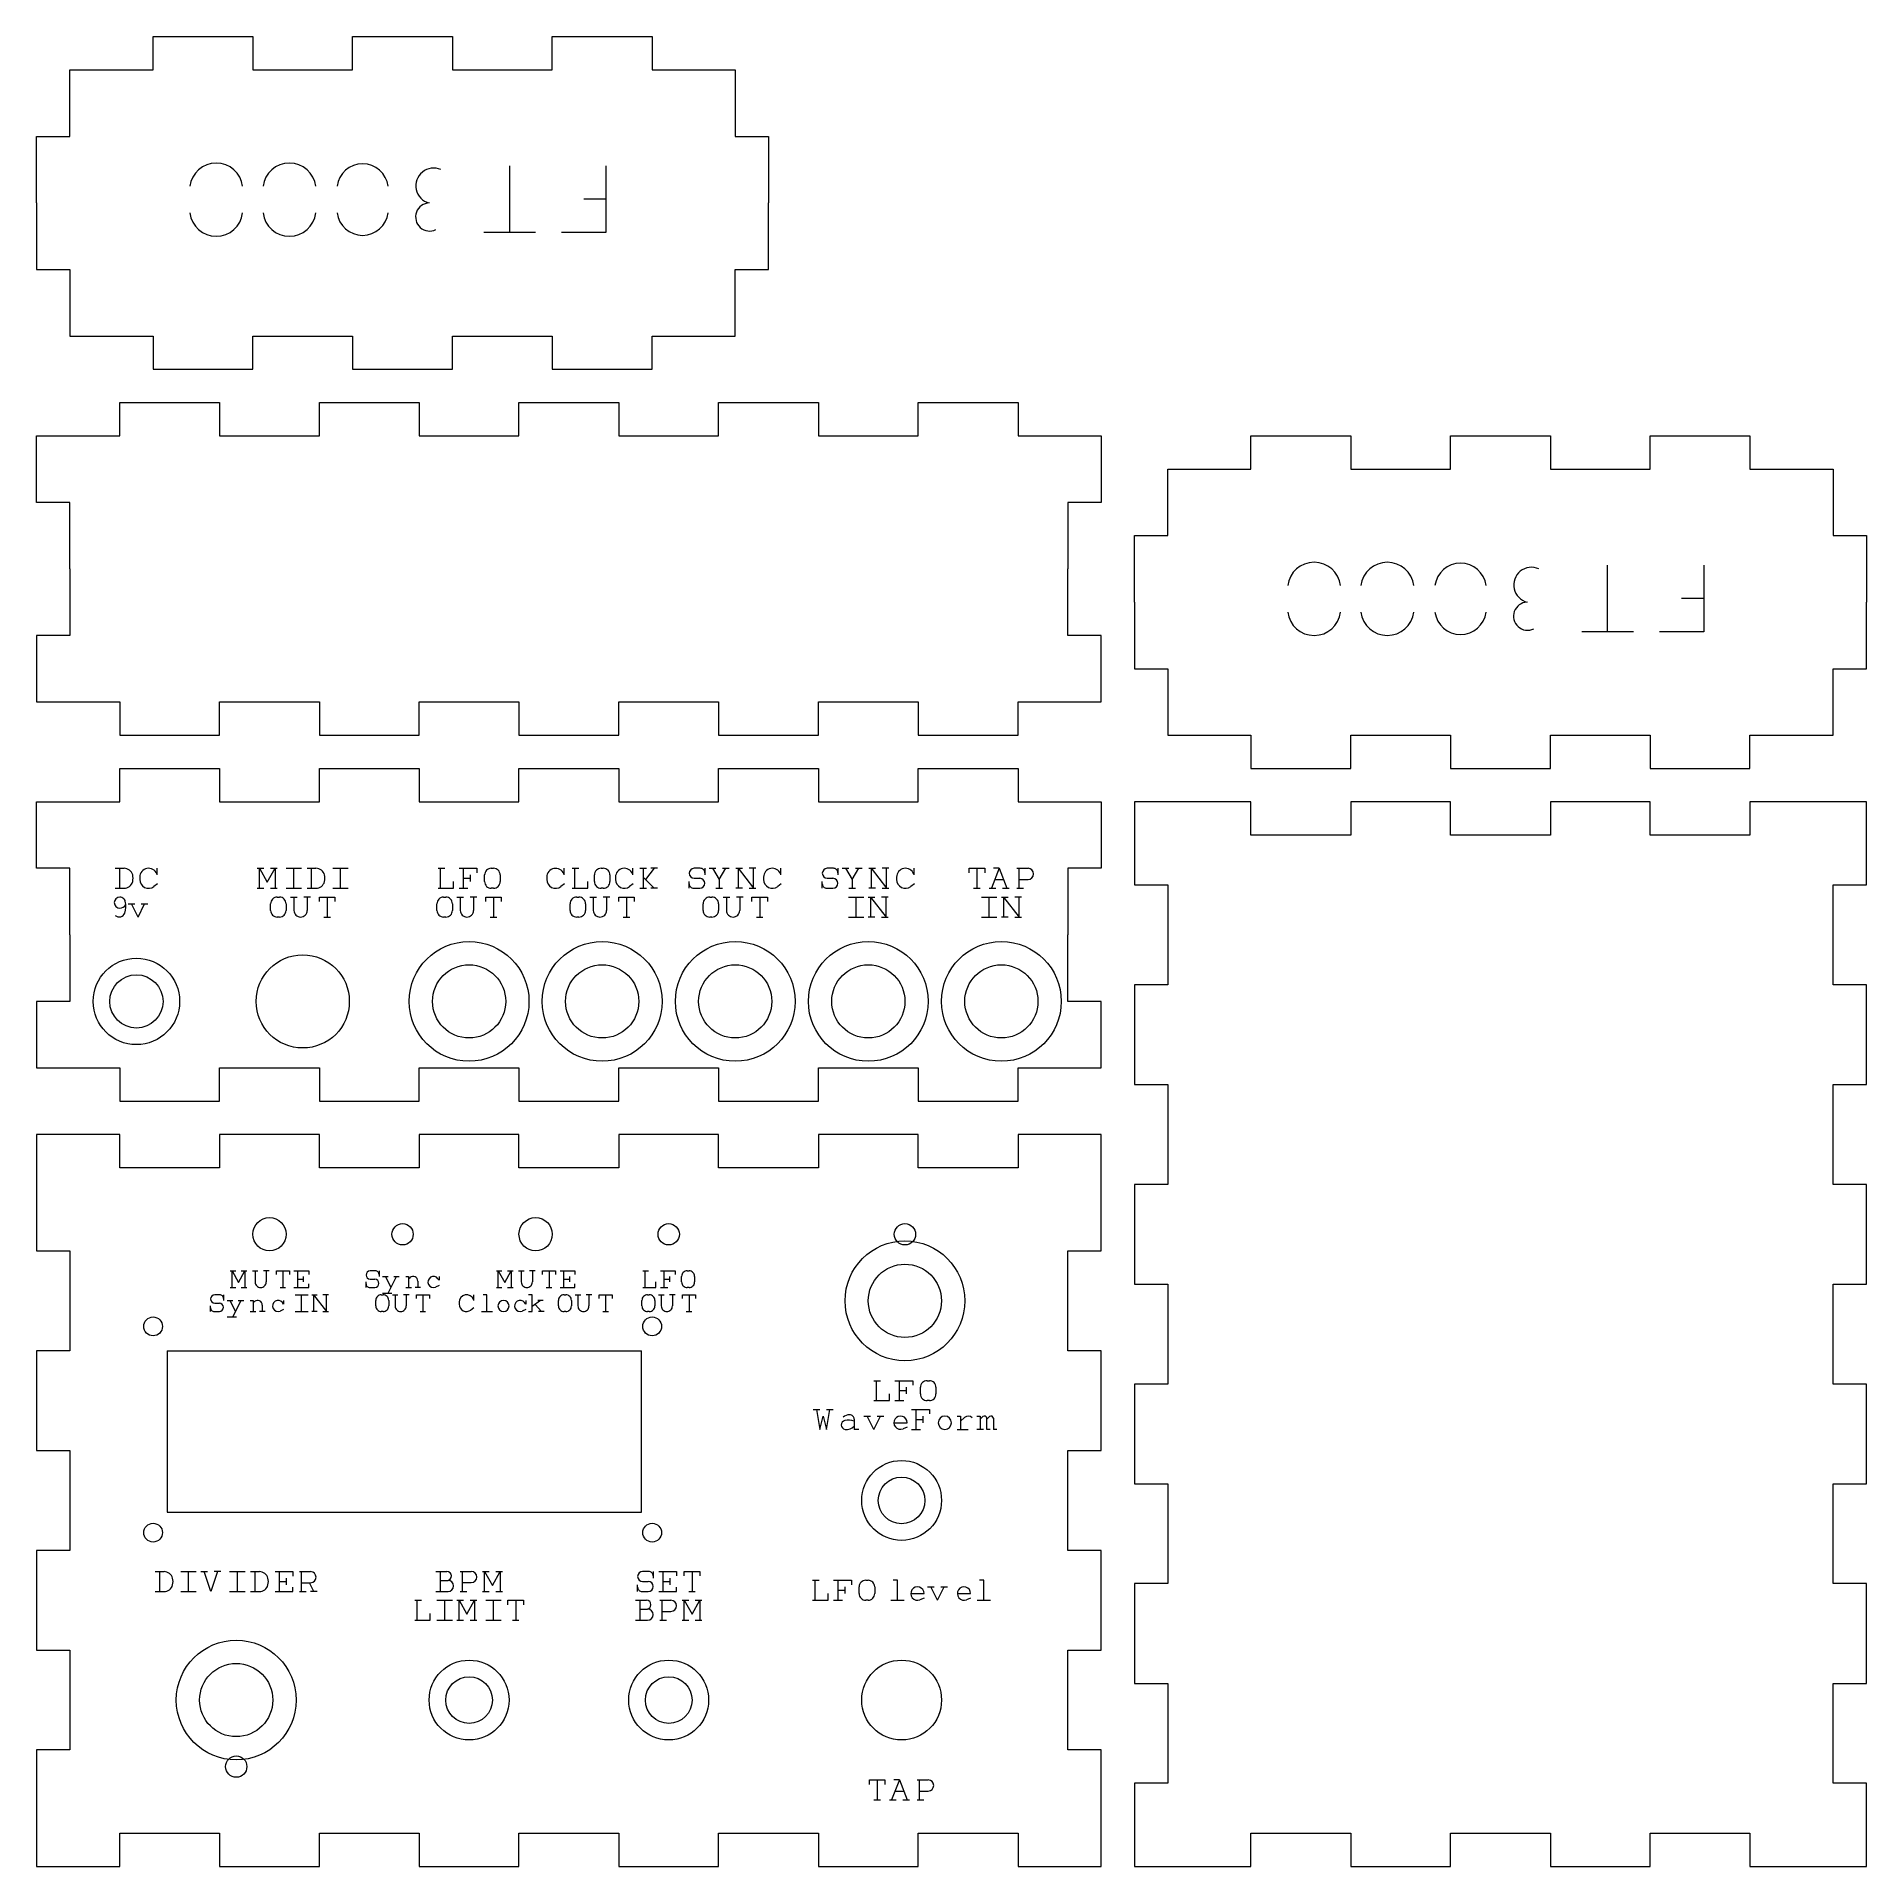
# Model space of a CAD drawing. Extents: x 0 to 275, y 0 to 275.
import ezdxf

# ---------------------------------------------------------------- set-up
doc = ezdxf.new("R2010")
doc.units = 0
for name, color, linetype, lineweight, true_color in [('ext', 1, 'Continuous', 0, 0xff0000), ('hole', 3, 'Continuous', 0, 0x00ff00), ('pocket', 2, 'Continuous', 0, 0xffff00), ('texte', 5, 'Continuous', 0, 0x0000ff)]:
    doc.layers.add(name, color=color, linetype=linetype, lineweight=lineweight, true_color=true_color)

msp = doc.modelspace()

# ---------------------------------------------------------------- linework, layer by layer
at = {"layer": 'ext'}
for p, q in [((17.5, 270), (17.5, 275)), ((17.5, 275), (32.5, 275)), ((32.5, 275), (32.5, 270)), ((47.5, 270), (47.5, 275)), ((47.5, 275), (62.5, 275)), ((62.5, 275), (62.5, 270)), ((77.5, 270), (77.5, 275)), ((77.5, 275), (92.5, 275)), ((92.5, 275), (92.5, 270)), ((5, 260), (5, 270)), ((5, 270), (17.5, 270)), ((32.5, 270), (47.5, 270)), ((62.5, 270), (77.5, 270)), ((92.5, 270), (105, 270)), ((105, 270), (105, 260)), ((0, 250), (0, 260)), ((0, 260), (5, 260)), ((105, 260), (110, 260)), ((110, 260), (110, 250)), ((0, 250), (0, 240)), ((110, 240), (110, 250)), ((0, 240), (5, 240)), ((5, 240), (5, 230)), ((105, 230), (105, 240)), ((105, 240), (110, 240)), ((5, 230), (17.5, 230)), ((17.5, 230), (17.5, 225)), ((32.5, 225), (32.5, 230)), ((32.5, 230), (47.5, 230)), ((47.5, 230), (47.5, 225)), ((62.5, 225), (62.5, 230)), ((62.5, 230), (77.5, 230)), ((77.5, 230), (77.5, 225)), ((92.5, 225), (92.5, 230)), ((92.5, 230), (105, 230)), ((17.5, 225), (32.5, 225)), ((47.5, 225), (62.5, 225)), ((77.5, 225), (92.5, 225)), ((12.5, 215), (12.5, 220)), ((12.5, 220), (27.5, 220)), ((27.5, 220), (27.5, 215)), ((42.5, 215), (42.5, 220)), ((42.5, 220), (57.5, 220)), ((72.5, 215), (72.5, 220)), ((72.5, 220), (87.5, 220)), ((87.5, 220), (87.5, 215)), ((102.5, 215), (102.5, 220)), ((102.5, 220), (117.5, 220)), ((117.5, 220), (117.5, 215)), ((132.5, 215), (132.5, 220)), ((132.5, 220), (147.5, 220)), ((147.5, 220), (147.5, 215)), ((57.5, 220), (57.5, 215)), ((0, 205), (0, 215)), ((0, 215), (12.5, 215)), ((27.5, 215), (42.5, 215)), ((57.5, 215), (72.5, 215)), ((87.5, 215), (102.5, 215)), ((117.5, 215), (132.5, 215)), ((147.5, 215), (160, 215)), ((160, 215), (160, 205)), ((182.5, 210), (182.5, 215)), ((182.5, 215), (197.5, 215)), ((197.5, 215), (197.5, 210)), ((212.5, 210), (212.5, 215)), ((212.5, 215), (227.5, 215)), ((227.5, 215), (227.5, 210)), ((242.5, 210), (242.5, 215)), ((242.5, 215), (257.5, 215)), ((257.5, 215), (257.5, 210)), ((170, 200), (170, 210)), ((170, 210), (182.5, 210)), ((197.5, 210), (212.5, 210)), ((227.5, 210), (242.5, 210)), ((257.5, 210), (270, 210)), ((270, 210), (270, 200)), ((5, 205), (0, 205)), ((5, 195), (5, 205)), ((160, 205), (155, 205)), ((155, 205), (155, 195)), ((165, 190), (165, 200)), ((165, 200), (170, 200)), ((270, 200), (275, 200)), ((275, 200), (275, 190)), ((5, 195), (5, 185)), ((155, 185), (155, 195)), ((165, 190), (165, 180)), ((275, 180), (275, 190)), ((5, 185), (0, 185)), ((0, 185), (0, 175)), ((160, 185), (155, 185)), ((160, 175), (160, 185)), ((165, 180), (170, 180)), ((170, 180), (170, 170)), ((270, 170), (270, 180)), ((270, 180), (275, 180)), ((0, 175), (12.5, 175)), ((12.5, 175), (12.5, 170)), ((27.5, 175), (42.5, 175)), ((27.5, 170), (27.5, 175)), ((42.5, 175), (42.5, 170)), ((57.5, 170), (57.5, 175)), ((57.5, 175), (72.5, 175)), ((72.5, 175), (72.5, 170)), ((87.5, 170), (87.5, 175)), ((87.5, 175), (102.5, 175)), ((102.5, 175), (102.5, 170)), ((117.5, 170), (117.5, 175)), ((117.5, 175), (132.5, 175)), ((132.5, 175), (132.5, 170)), ((147.5, 170), (147.5, 175)), ((147.5, 175), (160, 175)), ((12.5, 170), (27.5, 170)), ((42.5, 170), (57.5, 170)), ((72.5, 170), (87.5, 170)), ((102.5, 170), (117.5, 170)), ((132.5, 170), (147.5, 170)), ((170, 170), (182.5, 170)), ((182.5, 170), (182.5, 165)), ((197.5, 165), (197.5, 170)), ((197.5, 170), (212.5, 170)), ((212.5, 170), (212.5, 165)), ((227.5, 165), (227.5, 170)), ((227.5, 170), (242.5, 170)), ((242.5, 170), (242.5, 165)), ((257.5, 165), (257.5, 170)), ((257.5, 170), (270, 170)), ((12.5, 160), (12.5, 165)), ((12.5, 165), (27.5, 165)), ((27.5, 165), (27.5, 160)), ((42.5, 160), (42.5, 165)), ((42.5, 165), (57.5, 165)), ((72.5, 160), (72.5, 165)), ((72.5, 165), (87.5, 165)), ((87.5, 165), (87.5, 160)), ((102.5, 160), (102.5, 165)), ((102.5, 165), (117.5, 165)), ((117.5, 165), (117.5, 160)), ((132.5, 160), (132.5, 165)), ((132.5, 165), (147.5, 165)), ((147.5, 165), (147.5, 160)), ((182.5, 165), (197.5, 165)), ((212.5, 165), (227.5, 165)), ((242.5, 165), (257.5, 165)), ((57.5, 165), (57.5, 160)), ((0, 150), (0, 160)), ((0, 160), (12.5, 160)), ((27.5, 160), (42.5, 160)), ((57.5, 160), (72.5, 160)), ((87.5, 160), (102.5, 160)), ((117.5, 160), (132.5, 160)), ((147.5, 160), (160, 160)), ((160, 160), (160, 150)), ((182.5, 160), (165, 160)), ((165, 160), (165, 147.5)), ((182.5, 155), (182.5, 160)), ((212.5, 160), (197.5, 160)), ((197.5, 160), (197.5, 155)), ((212.5, 155), (212.5, 160)), ((242.5, 160), (227.5, 160)), ((227.5, 160), (227.5, 155)), ((242.5, 155), (242.5, 160)), ((275, 160), (257.5, 160)), ((257.5, 160), (257.5, 155)), ((275, 147.5), (275, 160)), ((197.5, 155), (182.5, 155)), ((227.5, 155), (212.5, 155)), ((257.5, 155), (242.5, 155)), ((5, 150), (0, 150)), ((5, 140), (5, 150)), ((160, 150), (155, 150)), ((155, 150), (155, 140)), ((165, 147.5), (170, 147.5)), ((170, 147.5), (170, 132.5)), ((270, 132.5), (270, 147.5)), ((270, 147.5), (275, 147.5)), ((5, 140), (5, 130)), ((155, 130), (155, 140)), ((170, 132.5), (165, 132.5)), ((165, 132.5), (165, 117.5)), ((275, 132.5), (270, 132.5)), ((275, 117.5), (275, 132.5)), ((5, 130), (0, 130)), ((0, 130), (0, 120)), ((160, 130), (155, 130)), ((160, 120), (160, 130)), ((0, 120), (12.5, 120)), ((12.5, 120), (12.5, 115)), ((27.5, 120), (42.5, 120)), ((27.5, 115), (27.5, 120)), ((42.5, 120), (42.5, 115)), ((57.5, 115), (57.5, 120)), ((57.5, 120), (72.5, 120)), ((72.5, 120), (72.5, 115)), ((87.5, 115), (87.5, 120)), ((87.5, 120), (102.5, 120)), ((102.5, 120), (102.5, 115)), ((117.5, 115), (117.5, 120)), ((117.5, 120), (132.5, 120)), ((132.5, 120), (132.5, 115)), ((147.5, 115), (147.5, 120)), ((147.5, 120), (160, 120)), ((165, 117.5), (170, 117.5)), ((170, 117.5), (170, 102.5)), ((270, 102.5), (270, 117.5)), ((270, 117.5), (275, 117.5)), ((12.5, 115), (27.5, 115)), ((42.5, 115), (57.5, 115)), ((72.5, 115), (87.5, 115)), ((102.5, 115), (117.5, 115)), ((132.5, 115), (147.5, 115)), ((12.5, 110), (0, 110)), ((0, 110), (0, 92.5)), ((12.5, 105), (12.5, 110)), ((42.5, 110), (27.5, 110)), ((27.5, 110), (27.5, 105)), ((42.5, 105), (42.5, 110)), ((72.5, 110), (57.5, 110)), ((57.5, 110), (57.5, 105)), ((72.5, 105), (72.5, 110)), ((102.5, 110), (87.5, 110)), ((87.5, 110), (87.5, 105)), ((102.5, 105), (102.5, 110)), ((132.5, 110), (117.5, 110)), ((117.5, 110), (117.5, 105)), ((132.5, 105), (132.5, 110)), ((160, 110), (147.5, 110)), ((147.5, 110), (147.5, 105)), ((160, 92.5), (160, 110)), ((27.5, 105), (12.5, 105)), ((57.5, 105), (42.5, 105)), ((87.5, 105), (72.5, 105)), ((117.5, 105), (102.5, 105)), ((147.5, 105), (132.5, 105)), ((170, 102.5), (165, 102.5)), ((165, 102.5), (165, 87.5)), ((275, 102.5), (270, 102.5)), ((275, 87.5), (275, 102.5)), ((0, 92.5), (5, 92.5)), ((5, 92.5), (5, 77.5)), ((155, 77.5), (155, 92.5)), ((155, 92.5), (160, 92.5)), ((165, 87.5), (170, 87.5)), ((170, 87.5), (170, 72.5)), ((270, 72.5), (270, 87.5)), ((270, 87.5), (275, 87.5)), ((5, 77.5), (0, 77.5)), ((0, 77.5), (0, 62.5)), ((160, 77.5), (155, 77.5)), ((160, 62.5), (160, 77.5)), ((170, 72.5), (165, 72.5)), ((165, 72.5), (165, 57.5)), ((275, 72.5), (270, 72.5)), ((275, 57.5), (275, 72.5)), ((0, 62.5), (5, 62.5)), ((5, 62.5), (5, 47.5)), ((155, 47.5), (155, 62.5)), ((155, 62.5), (160, 62.5)), ((165, 57.5), (170, 57.5)), ((170, 57.5), (170, 42.5)), ((270, 42.5), (270, 57.5)), ((270, 57.5), (275, 57.5)), ((5, 47.5), (0, 47.5)), ((0, 47.5), (0, 32.5)), ((160, 47.5), (155, 47.5)), ((160, 32.5), (160, 47.5)), ((170, 42.5), (165, 42.5)), ((165, 42.5), (165, 27.5)), ((275, 42.5), (270, 42.5)), ((275, 27.5), (275, 42.5)), ((0, 32.5), (5, 32.5)), ((5, 32.5), (5, 17.5)), ((155, 17.5), (155, 32.5)), ((155, 32.5), (160, 32.5)), ((165, 27.5), (170, 27.5)), ((270, 12.5), (270, 27.5)), ((270, 27.5), (275, 27.5)), ((170, 27.5), (170, 12.5)), ((5, 17.5), (0, 17.5)), ((0, 17.5), (0, 0)), ((160, 17.5), (155, 17.5)), ((160, 0), (160, 17.5)), ((170, 12.5), (165, 12.5)), ((165, 12.5), (165, 0)), ((275, 12.5), (270, 12.5)), ((275, 0), (275, 12.5)), ((12.5, 5), (27.5, 5)), ((12.5, 0), (12.5, 5)), ((27.5, 5), (27.5, 0)), ((42.5, 0), (42.5, 5)), ((42.5, 5), (57.5, 5)), ((57.5, 5), (57.5, 0)), ((72.5, 0), (72.5, 5)), ((72.5, 5), (87.5, 5)), ((87.5, 5), (87.5, 0)), ((102.5, 0), (102.5, 5)), ((102.5, 5), (117.5, 5)), ((117.5, 5), (117.5, 0)), ((132.5, 0), (132.5, 5)), ((132.5, 5), (147.5, 5)), ((147.5, 5), (147.5, 0)), ((182.5, 0), (182.5, 5)), ((182.5, 5), (197.5, 5)), ((197.5, 5), (197.5, 0)), ((212.5, 0), (212.5, 5)), ((212.5, 5), (227.5, 5)), ((227.5, 5), (227.5, 0)), ((242.5, 0), (242.5, 5)), ((242.5, 5), (257.5, 5)), ((257.5, 5), (257.5, 0)), ((0, 0), (12.5, 0)), ((27.5, 0), (42.5, 0)), ((57.5, 0), (72.5, 0)), ((87.5, 0), (102.5, 0)), ((117.5, 0), (132.5, 0)), ((147.5, 0), (160, 0)), ((165, 0), (182.5, 0)), ((197.5, 0), (212.5, 0)), ((227.5, 0), (242.5, 0)), ((257.5, 0), (275, 0))]:
    msp.add_line(p, q, dxfattribs=at)
at = {"layer": 'hole'}
for p, q in [((19.61, 77.46), (19.61, 53.24)), ((19.61, 77.46), (90.91, 77.46)), ((90.91, 53.24), (90.91, 77.46)), ((19.61, 53.24), (90.91, 53.24))]:
    msp.add_line(p, q, dxfattribs=at)
at = {"layer": 'hole', "flags": 128}
for points in [[(71.11, 245.56), (71.11, 255.56)], [(85.56, 255.56), (85.56, 245.56)], [(85.56, 250.56), (82.22, 250.56)], [(75, 245.56), (67.22, 245.56)], [(85.56, 245.56), (78.89, 245.56), (78.89, 245.56)], [(236.11, 185.56), (236.11, 195.56)], [(250.56, 195.56), (250.56, 185.56)], [(250.56, 190.56), (247.22, 190.56)], [(240, 185.56), (232.22, 185.56)], [(250.56, 185.56), (243.89, 185.56), (243.89, 185.56)]]:
    msp.add_lwpolyline(points, dxfattribs=at)
at = {"layer": 'hole'}
for centre, radius in [((40, 130), 7), ((65, 130), 5.5), ((85, 130), 5.5), ((105, 130), 5.5), ((125, 130), 5.5), ((145, 130), 5.5), ((15, 130), 4), ((35, 95), 2.5), ((55, 95), 1.6), ((75, 95), 2.5), ((95, 95), 1.6), ((130.5, 95), 1.6), ((130.5, 85), 5.5), ((17.51, 81.16), 1.41), ((92.51, 81.16), 1.41), ((130, 55), 3.5), ((17.51, 50.16), 1.41), ((92.51, 50.16), 1.41), ((30, 25), 5.5), ((130, 25), 6), ((65, 25), 3.5), ((95, 25), 3.5), ((30, 15), 1.6)]:
    msp.add_circle(centre, radius, dxfattribs=at)
for centre, radius, start, end in [((27, 252), 4, 7.1808, 172.8192), ((38, 252), 4, 7.1808, 172.8192), ((49, 252), 3.87, 7.4303, 172.5697), ((59.66, 252.58), 2.66, 65.7402, 255.6797), ((27, 249), 4, 187.1808, 352.8192), ((38, 249), 4, 187.1808, 352.8192), ((49, 249), 3.87, 187.4303, 352.5697), ((59.07, 247.89), 2.11, 91.9415, 296.131), ((192, 192), 4, 7.1808, 172.8192), ((203, 192), 4, 7.1808, 172.8192), ((214, 192), 3.87, 7.4303, 172.5697), ((224.66, 192.58), 2.66, 65.7402, 255.6797), ((224.07, 187.89), 2.11, 91.9415, 296.131), ((192, 189), 4, 187.1808, 352.8192), ((203, 189), 4, 187.1808, 352.8192), ((214, 189), 3.87, 187.4303, 352.5697)]:
    msp.add_arc(centre, radius, start, end, dxfattribs=at)
at = {"layer": 'pocket'}
for centre, radius in [((65, 130), 9), ((85, 130), 9), ((105, 130), 9), ((125, 130), 9), ((145, 130), 9), ((15, 130), 6.5), ((130.5, 85), 9), ((130, 55), 6), ((30, 25), 9), ((65, 25), 6), ((95, 25), 6)]:
    msp.add_circle(centre, radius, dxfattribs=at)
at = {"layer": 'texte', "flags": 128}
for points in [[(11.83, 150), (13.15, 150)], [(12.5, 147), (12.5, 150)], [(18.07, 150), (18.07, 149)], [(33.17, 150), (34.17, 150)], [(33.5, 147), (33.5, 150)], [(33.5, 150), (34.67, 147.92), (35.83, 150)], [(35.17, 150), (36.17, 150)], [(35.83, 150), (35.83, 147)], [(37.5, 150), (39.83, 150)], [(38.67, 147), (38.67, 150)], [(40.67, 150), (41.98, 150)], [(41.33, 147), (41.33, 150)], [(44.5, 150), (46.83, 150)], [(45.67, 147), (45.67, 150)], [(60.33, 150), (61.33, 150)], [(60.67, 150), (60.67, 147)], [(63.5, 150), (66.17, 150), (66.17, 149.33)], [(64.17, 147), (64.17, 150)], [(64.17, 148.5), (65.17, 148.5)], [(65.17, 149), (65.17, 148)], [(67.33, 148), (67.33, 149)], [(68.33, 150), (68.67, 150)], [(69.67, 149), (69.67, 148)], [(79.23, 150), (79.23, 149)], [(80.5, 150), (81.5, 150)], [(80.83, 150), (80.83, 147)], [(83.83, 148), (83.83, 149)], [(84.83, 150), (85.17, 150)], [(86.17, 149), (86.17, 148)], [(89.57, 150), (89.57, 149)], [(90.67, 150), (91.67, 150)], [(91.17, 150), (91.17, 147)], [(92.83, 147), (91.17, 148.67)], [(92.83, 150), (91.5, 148.33)], [(93.33, 150), (92.33, 150)], [(99.75, 150), (98.83, 150)], [(100.42, 150), (100.42, 149)], [(101.08, 150), (102.08, 150)], [(101.58, 150), (102.58, 148.33), (103.58, 150)], [(103.08, 150), (104.08, 150)], [(105.08, 150), (106.08, 150)], [(105.42, 150), (105.42, 147)], [(105.42, 150), (107.75, 147), (107.75, 150)], [(108.08, 150), (107.08, 150)], [(111.82, 150), (111.82, 149)], [(119.75, 150), (118.83, 150)], [(120.42, 150), (120.42, 149)], [(121.08, 150), (122.08, 150)], [(121.58, 150), (122.58, 148.33), (123.58, 150)], [(123.08, 150), (124.08, 150)], [(125.08, 150), (126.08, 150)], [(125.42, 150), (125.42, 147)], [(125.42, 150), (127.75, 147), (127.75, 150)], [(128.08, 150), (127.08, 150)], [(131.82, 150), (131.82, 149)], [(140.17, 149.33), (140.17, 150)], [(140.17, 150), (142.5, 150)], [(141.33, 150), (141.33, 147)], [(142.5, 150), (142.5, 149.33)], [(144.67, 150), (143.5, 147)], [(144.67, 150), (143.83, 150)], [(144.67, 150), (145.83, 147)], [(147.33, 150), (149, 150)], [(147.67, 147), (147.67, 150)], [(11.83, 147), (13.15, 147)], [(18.17, 147.67), (17.63, 147.27)], [(33.17, 147), (34.17, 147)], [(35.17, 147), (36.17, 147)], [(37.5, 147), (39.83, 147)], [(40.67, 147), (41.98, 147)], [(44.5, 147), (46.83, 147)], [(60.33, 147), (62.67, 147), (62.67, 148)], [(63.5, 147), (64.83, 147)], [(68.67, 147), (68.33, 147)], [(79.33, 147.67), (78.8, 147.27)], [(80.5, 147), (82.83, 147), (82.83, 148)], [(85.17, 147), (84.83, 147)], [(89.67, 147.67), (89.13, 147.27)], [(90.67, 147), (91.67, 147)], [(93.33, 147), (92.33, 147)], [(98.08, 147), (98.08, 148)], [(98.83, 148.5), (99.67, 148.5)], [(102.08, 147), (103.08, 147)], [(102.58, 148.33), (102.58, 147)], [(106.08, 147), (105.08, 147)], [(107.08, 147), (108.08, 147)], [(111.92, 147.67), (111.38, 147.27)], [(118.08, 147), (118.08, 148)], [(118.83, 148.5), (119.67, 148.5)], [(122.08, 147), (123.08, 147)], [(122.58, 148.33), (122.58, 147)], [(126.08, 147), (125.08, 147)], [(127.08, 147), (128.08, 147)], [(131.92, 147.67), (131.38, 147.27)], [(140.83, 147), (141.83, 147)], [(143.17, 147), (144.17, 147)], [(144.02, 148.33), (145.31, 148.33)], [(145.17, 147), (146.17, 147)], [(147.33, 147), (148.33, 147)], [(13.74, 144.68), (14.74, 144.68)], [(15.24, 142.68), (14.24, 144.68)], [(15.24, 142.68), (16.24, 144.68)], [(15.74, 144.68), (16.74, 144.68)], [(35.17, 143.68), (35.17, 144.68)], [(36.17, 145.68), (36.5, 145.68)], [(37.5, 144.68), (37.5, 143.68)], [(38.17, 145.68), (39.17, 145.68)], [(41.17, 145.68), (40.17, 145.68)], [(40.67, 145.68), (40.67, 143.68)], [(42.5, 145.01), (42.5, 145.68)], [(42.5, 145.68), (44.83, 145.68)], [(43.67, 145.68), (43.67, 142.68)], [(44.83, 145.68), (44.83, 145.01)], [(60.17, 143.68), (60.17, 144.68)], [(61.17, 145.68), (61.5, 145.68)], [(62.5, 144.68), (62.5, 143.68)], [(63.17, 145.68), (64.17, 145.68)], [(66.17, 145.68), (65.17, 145.68)], [(65.67, 145.68), (65.67, 143.68)], [(67.5, 145.01), (67.5, 145.68)], [(67.5, 145.68), (69.83, 145.68)], [(68.67, 145.68), (68.67, 142.68)], [(69.83, 145.68), (69.83, 145.01)], [(80.17, 143.68), (80.17, 144.68)], [(81.17, 145.68), (81.5, 145.68)], [(82.5, 144.68), (82.5, 143.68)], [(83.17, 145.68), (84.17, 145.68)], [(86.17, 145.68), (85.17, 145.68)], [(85.67, 145.68), (85.67, 143.68)], [(87.5, 145.01), (87.5, 145.68)], [(87.5, 145.68), (89.83, 145.68)], [(88.67, 145.68), (88.67, 142.68)], [(89.83, 145.68), (89.83, 145.01)], [(100.17, 143.68), (100.17, 144.68)], [(101.17, 145.68), (101.5, 145.68)], [(102.5, 144.68), (102.5, 143.68)], [(103.17, 145.68), (104.17, 145.68)], [(106.17, 145.68), (105.17, 145.68)], [(105.67, 145.68), (105.67, 143.68)], [(107.5, 145.01), (107.5, 145.68)], [(107.5, 145.68), (109.83, 145.68)], [(108.67, 145.68), (108.67, 142.68)], [(109.83, 145.68), (109.83, 145.01)], [(122, 145.68), (124.33, 145.68)], [(123.17, 142.68), (123.17, 145.68)], [(125, 145.68), (126, 145.68)], [(125.33, 145.68), (125.33, 142.68)], [(125.33, 145.68), (127.67, 142.68), (127.67, 145.68)], [(128, 145.68), (127, 145.68)], [(142, 145.68), (144.33, 145.68)], [(143.17, 142.68), (143.17, 145.68)], [(145, 145.68), (146, 145.68)], [(145.33, 145.68), (145.33, 142.68)], [(145.33, 145.68), (147.67, 142.68), (147.67, 145.68)], [(148, 145.68), (147, 145.68)], [(36.5, 142.68), (36.17, 142.68)], [(43.17, 142.68), (44.17, 142.68)], [(61.5, 142.68), (61.17, 142.68)], [(68.17, 142.68), (69.17, 142.68)], [(81.5, 142.68), (81.17, 142.68)], [(88.17, 142.68), (89.17, 142.68)], [(101.5, 142.68), (101.17, 142.68)], [(108.17, 142.68), (109.17, 142.68)], [(122, 142.68), (124.33, 142.68)], [(126, 142.68), (125, 142.68)], [(127, 142.68), (128, 142.68)], [(142, 142.68), (144.33, 142.68)], [(146, 142.68), (145, 142.68)], [(147, 142.68), (148, 142.68)], [(29.1, 89.5), (29.93, 89.5)], [(29.38, 87), (29.38, 89.5)], [(29.38, 89.5), (30.35, 87.76), (31.32, 89.5)], [(30.76, 89.5), (31.6, 89.5)], [(31.32, 89.5), (31.32, 87)], [(32.43, 89.5), (33.26, 89.5)], [(34.93, 89.5), (34.1, 89.5)], [(34.51, 89.5), (34.51, 87.83)], [(36.04, 88.94), (36.04, 89.5)], [(36.04, 89.5), (37.99, 89.5)], [(37.01, 89.5), (37.01, 87)], [(37.99, 89.5), (37.99, 88.94)], [(38.68, 89.5), (40.9, 89.5)], [(39.24, 87), (39.24, 89.5)], [(39.24, 88.25), (40.07, 88.25)], [(40.07, 88.67), (40.07, 87.83)], [(40.9, 89.5), (40.9, 88.94)], [(50.9, 89.5), (50.14, 89.5)], [(50.14, 88.25), (50.83, 88.25)], [(51.46, 89.5), (51.46, 88.67)], [(52.01, 88.67), (52.85, 88.67)], [(52.43, 88.67), (53.26, 87)], [(52.85, 86.17), (54.1, 88.67)], [(53.68, 88.67), (54.51, 88.67)], [(55.49, 88.67), (55.9, 88.67)], [(55.9, 88.67), (55.9, 87)], [(55.9, 88.29), (56.14, 88.49)], [(60.49, 88.67), (60.49, 88.11), (60.32, 88.33)], [(69.1, 89.5), (69.93, 89.5)], [(69.38, 87), (69.38, 89.5)], [(69.38, 89.5), (70.35, 87.76), (71.32, 89.5)], [(70.76, 89.5), (71.6, 89.5)], [(71.32, 89.5), (71.32, 87)], [(72.43, 89.5), (73.26, 89.5)], [(74.93, 89.5), (74.1, 89.5)], [(74.51, 89.5), (74.51, 87.83)], [(76.04, 88.94), (76.04, 89.5)], [(76.04, 89.5), (77.99, 89.5)], [(77.01, 89.5), (77.01, 87)], [(77.99, 89.5), (77.99, 88.94)], [(78.68, 89.5), (80.9, 89.5)], [(79.24, 87), (79.24, 89.5)], [(79.24, 88.25), (80.07, 88.25)], [(80.07, 88.67), (80.07, 87.83)], [(80.9, 89.5), (80.9, 88.94)], [(91.11, 89.5), (91.94, 89.5)], [(91.39, 89.5), (91.39, 87)], [(93.75, 89.5), (95.97, 89.5), (95.97, 88.94)], [(94.31, 87), (94.31, 89.5)], [(94.31, 88.25), (95.14, 88.25)], [(95.14, 88.67), (95.14, 87.83)], [(96.94, 87.83), (96.94, 88.67)], [(97.78, 89.5), (98.06, 89.5)], [(98.89, 88.67), (98.89, 87.83)], [(27.53, 85.9), (26.77, 85.9)], [(28.09, 85.9), (28.09, 85.07)], [(29.1, 87), (29.93, 87)], [(30.76, 87), (31.6, 87)], [(36.6, 87), (37.43, 87)], [(38.68, 87), (40.9, 87), (40.9, 87.56)], [(38.85, 85.9), (40.8, 85.9)], [(39.83, 83.4), (39.83, 85.9)], [(41.35, 85.9), (42.19, 85.9)], [(41.63, 85.9), (41.63, 83.4)], [(41.63, 85.9), (43.58, 83.4), (43.58, 85.9)], [(43.85, 85.9), (43.02, 85.9)], [(49.51, 87), (49.51, 87.83)], [(51.81, 85.9), (52.08, 85.9)], [(52.01, 86.17), (53.4, 86.17)], [(53.47, 85.9), (54.31, 85.9)], [(55.97, 85.9), (55.14, 85.9)], [(55.49, 87), (56.32, 87)], [(55.56, 85.9), (55.56, 84.23)], [(57.71, 87), (56.88, 87)], [(57.08, 85.34), (57.08, 85.9)], [(57.08, 85.9), (59.03, 85.9)], [(57.29, 87.97), (57.29, 87)], [(58.06, 85.9), (58.06, 83.4)], [(59.03, 85.9), (59.03, 85.34)], [(60.49, 87.28), (59.97, 87.06)], [(65.65, 85.9), (65.65, 85.07)], [(67.67, 83.4), (67.67, 85.9), (67.12, 85.9)], [(69.1, 87), (69.93, 87)], [(70.76, 87), (71.6, 87)], [(73.92, 83.4), (74.48, 83.4), (74.48, 85.9), (73.92, 85.9)], [(76.6, 87), (77.43, 87)], [(78.68, 87), (80.9, 87), (80.9, 87.56)], [(79.27, 85.9), (79.55, 85.9)], [(80.94, 85.9), (81.77, 85.9)], [(83.44, 85.9), (82.6, 85.9)], [(83.02, 85.9), (83.02, 84.23)], [(84.55, 85.34), (84.55, 85.9)], [(84.55, 85.9), (86.49, 85.9)], [(85.52, 85.9), (85.52, 83.4)], [(86.49, 85.9), (86.49, 85.34)], [(91.11, 87), (93.06, 87), (93.06, 87.83)], [(91.81, 85.9), (92.08, 85.9)], [(93.47, 85.9), (94.31, 85.9)], [(93.75, 87), (94.86, 87)], [(95.97, 85.9), (95.14, 85.9)], [(95.56, 85.9), (95.56, 84.23)], [(97.08, 85.34), (97.08, 85.9)], [(97.08, 85.9), (99.03, 85.9)], [(98.06, 87), (97.78, 87)], [(98.06, 85.9), (98.06, 83.4)], [(99.03, 85.9), (99.03, 85.34)], [(26.15, 83.4), (26.15, 84.23)], [(26.77, 84.65), (27.47, 84.65)], [(28.65, 85.07), (29.48, 85.07)], [(28.65, 82.57), (30.03, 82.57)], [(29.06, 85.07), (29.9, 83.4)], [(29.48, 82.57), (30.73, 85.07)], [(30.31, 85.07), (31.15, 85.07)], [(32.12, 85.07), (32.53, 85.07)], [(32.12, 83.4), (32.95, 83.4)], [(32.53, 85.07), (32.53, 83.4)], [(32.53, 84.69), (32.77, 84.89)], [(34.34, 83.4), (33.51, 83.4)], [(33.92, 84.37), (33.92, 83.4)], [(37.12, 83.68), (36.61, 83.46)], [(37.12, 85.07), (37.12, 84.51), (36.95, 84.73)], [(38.85, 83.4), (40.8, 83.4)], [(42.19, 83.4), (41.35, 83.4)], [(43.02, 83.4), (43.85, 83.4)], [(50.97, 84.23), (50.97, 85.07)], [(52.08, 83.4), (51.81, 83.4)], [(52.92, 85.07), (52.92, 84.23)], [(57.64, 83.4), (58.47, 83.4)], [(65.73, 83.96), (65.28, 83.62)], [(66.84, 83.4), (68.51, 83.4)], [(73.51, 83.68), (72.99, 83.46)], [(73.51, 85.07), (73.51, 84.51), (73.34, 84.73)], [(75.73, 85.07), (74.48, 84.15)], [(75.87, 83.4), (74.92, 84.47)], [(76.15, 85.07), (75.31, 85.07)], [(76.28, 83.4), (75.45, 83.4)], [(78.44, 84.23), (78.44, 85.07)], [(79.55, 83.4), (79.27, 83.4)], [(80.38, 85.07), (80.38, 84.23)], [(85.1, 83.4), (85.94, 83.4)], [(90.97, 84.23), (90.97, 85.07)], [(92.08, 83.4), (91.81, 83.4)], [(92.92, 85.07), (92.92, 84.23)], [(97.64, 83.4), (98.47, 83.4)], [(125.83, 73), (126.83, 73)], [(126.17, 73), (126.17, 70)], [(129, 73), (131.67, 73), (131.67, 72.33)], [(129.67, 70), (129.67, 73)], [(129.67, 71.5), (130.67, 71.5)], [(130.67, 72), (130.67, 71)], [(132.83, 71), (132.83, 72)], [(133.83, 73), (134.17, 73)], [(135.17, 72), (135.17, 71)], [(125.83, 70), (128.17, 70), (128.17, 71)], [(129, 70), (130.33, 70)], [(134.17, 70), (133.83, 70)], [(116.71, 68.68), (117.71, 68.68)], [(117.21, 68.68), (117.71, 65.68)], [(117.71, 65.68), (118.21, 67.68), (118.71, 65.68)], [(118.71, 68.68), (119.71, 68.68)], [(118.71, 65.68), (119.21, 68.68)], [(122.88, 67.21), (122.88, 65.68)], [(124.34, 67.68), (125.34, 67.68)], [(125.84, 65.68), (124.84, 67.68)], [(125.84, 65.68), (126.84, 67.68)], [(126.34, 67.68), (127.34, 67.68)], [(128.84, 66.68), (130.84, 66.68)], [(130.84, 66.01), (130.22, 65.76)], [(131.5, 68.68), (134.17, 68.68), (134.17, 68.01)], [(132.17, 65.68), (132.17, 68.68)], [(132.17, 67.18), (133.17, 67.18)], [(133.17, 67.68), (133.17, 66.68)], [(138.34, 67.68), (138.84, 67.68)], [(138.84, 67.68), (138.84, 65.68)], [(138.84, 66.92), (139.45, 67.47)], [(141.29, 67.68), (141.79, 67.68), (141.79, 65.68)], [(141.79, 67.2), (142.23, 67.6)], [(142.79, 67.2), (143.23, 67.6)], [(142.79, 65.68), (142.79, 67.35)], [(143.79, 67.35), (143.79, 65.68)], [(123.55, 65.68), (122.88, 65.68)], [(131.5, 65.68), (132.84, 65.68)], [(138.34, 65.68), (140, 65.68)], [(142.29, 65.68), (141.29, 65.68)], [(143.29, 65.68), (142.79, 65.68)], [(144.29, 65.68), (143.79, 65.68)], [(17.83, 44.3), (19.15, 44.3)], [(18.5, 41.3), (18.5, 44.3)], [(21.67, 44.3), (24, 44.3)], [(22.83, 41.3), (22.83, 44.3)], [(24.67, 44.3), (25.67, 44.3)], [(26.17, 41.3), (25.17, 44.3)], [(27.17, 44.3), (26.17, 41.3)], [(27.67, 44.3), (26.67, 44.3)], [(29, 44.3), (31.33, 44.3)], [(30.17, 41.3), (30.17, 44.3)], [(32.17, 44.3), (33.48, 44.3)], [(32.83, 41.3), (32.83, 44.3)], [(35.83, 44.3), (38.5, 44.3)], [(36.5, 41.3), (36.5, 44.3)], [(38.5, 44.3), (38.5, 43.63)], [(39.5, 44.3), (41.17, 44.3)], [(39.83, 41.3), (39.83, 44.3)], [(60, 44.32), (61.67, 44.32)], [(60.67, 44.32), (60.67, 41.32)], [(63.67, 44.32), (65.33, 44.32)], [(64, 41.32), (64, 44.32)], [(67, 44.32), (68, 44.32)], [(67.33, 41.32), (67.33, 44.32)], [(67.33, 44.32), (68.5, 42.24), (69.67, 44.32)], [(69, 44.32), (70, 44.32)], [(69.67, 44.32), (69.67, 41.32)], [(92, 44.32), (91.08, 44.32)], [(92.67, 44.32), (92.67, 43.32)], [(93.5, 44.32), (96.17, 44.32)], [(94.17, 41.32), (94.17, 44.32)], [(96.17, 44.32), (96.17, 43.65)], [(97.33, 43.65), (97.33, 44.32)], [(97.33, 44.32), (99.67, 44.32)], [(98.5, 44.32), (98.5, 41.32)], [(99.67, 44.32), (99.67, 43.65)], [(17.83, 41.3), (19.15, 41.3)], [(21.67, 41.3), (24, 41.3)], [(29, 41.3), (31.33, 41.3)], [(32.17, 41.3), (33.48, 41.3)], [(35.83, 41.3), (38.5, 41.3), (38.5, 41.97)], [(36.5, 42.8), (37.5, 42.8)], [(37.5, 43.3), (37.5, 42.3)], [(39.5, 41.3), (40.5, 41.3)], [(41.67, 41.3), (41, 42.63)], [(42.17, 41.3), (41.17, 41.3)], [(60, 41.32), (61.83, 41.32)], [(60.67, 42.99), (61.83, 42.99)], [(63.67, 41.32), (64.67, 41.32)], [(67, 41.32), (68, 41.32)], [(69, 41.32), (70, 41.32)], [(90.33, 41.32), (90.33, 42.32)], [(91.08, 42.82), (91.92, 42.82)], [(93.5, 41.32), (96.17, 41.32), (96.17, 41.99)], [(94.17, 42.82), (95.17, 42.82)], [(95.17, 43.32), (95.17, 42.32)], [(98, 41.32), (99, 41.32)], [(116.62, 43), (117.62, 43)], [(116.96, 43), (116.96, 40)], [(119.79, 43), (122.46, 43), (122.46, 42.33)], [(120.46, 40), (120.46, 43)], [(120.46, 41.5), (121.46, 41.5)], [(121.46, 42), (121.46, 41)], [(123.62, 41), (123.62, 42)], [(124.62, 43), (124.96, 43)], [(125.96, 42), (125.96, 41)], [(129.38, 40), (129.38, 43), (128.71, 43)], [(133.88, 42), (134.88, 42)], [(135.38, 40), (134.38, 42)], [(135.38, 40), (136.38, 42)], [(135.88, 42), (136.88, 42)], [(142.38, 40), (142.38, 43), (141.71, 43)], [(56.83, 40), (57.83, 40)], [(57.17, 40), (57.17, 37)], [(60.17, 40), (62.5, 40)], [(61.33, 37), (61.33, 40)], [(63.17, 40), (64.17, 40)], [(63.5, 37), (63.5, 40)], [(63.5, 40), (64.67, 37.92), (65.83, 40)], [(65.17, 40), (66.17, 40)], [(65.83, 40), (65.83, 37)], [(67.5, 40), (69.83, 40)], [(68.67, 37), (68.67, 40)], [(70.83, 39.33), (70.83, 40)], [(70.83, 40), (73.17, 40)], [(72, 40), (72, 37)], [(73.17, 40), (73.17, 39.33)], [(90, 40), (91.67, 40)], [(90.67, 40), (90.67, 37)], [(90.67, 38.67), (91.83, 38.67)], [(93.67, 40), (95.33, 40)], [(94, 37), (94, 40)], [(97, 40), (98, 40)], [(97.33, 37), (97.33, 40)], [(97.33, 40), (98.5, 37.92), (99.67, 40)], [(99, 40), (100, 40)], [(99.67, 40), (99.67, 37)], [(116.62, 40), (118.96, 40), (118.96, 41)], [(119.79, 40), (121.12, 40)], [(124.96, 40), (124.62, 40)], [(128.38, 40), (130.38, 40)], [(131.38, 41), (133.38, 41)], [(133.38, 40.33), (132.76, 40.08)], [(138.38, 41), (140.38, 41)], [(140.38, 40.33), (139.76, 40.08)], [(141.38, 40), (143.38, 40)], [(56.83, 37), (59.17, 37), (59.17, 38)], [(60.17, 37), (62.5, 37)], [(63.17, 37), (64.17, 37)], [(65.17, 37), (66.17, 37)], [(67.5, 37), (69.83, 37)], [(71.5, 37), (72.5, 37)], [(90, 37), (91.83, 37)], [(93.67, 37), (94.67, 37)], [(97, 37), (98, 37)], [(99, 37), (100, 37)], [(125.17, 12.33), (125.17, 13)], [(125.17, 13), (127.5, 13)], [(126.33, 13), (126.33, 10)], [(127.5, 13), (127.5, 12.33)], [(129.67, 13), (128.5, 10)], [(129.67, 13), (128.83, 13)], [(129.02, 11.33), (130.31, 11.33)], [(129.67, 13), (130.83, 10)], [(132.33, 13), (134, 13)], [(132.67, 10), (132.67, 13)], [(125.83, 10), (126.83, 10)], [(128.17, 10), (129.17, 10)], [(130.17, 10), (131.17, 10)], [(132.33, 10), (133.33, 10)]]:
    msp.add_lwpolyline(points, dxfattribs=at)
for points in [[(14.44, 149, 0.341999), (13.15, 150)], [(14.44, 148, 0.127018), (14.44, 149)], [(18.07, 149.17, 0.821908), (15.5, 148.67)], [(15.5, 148.67), (15.5, 148.33, 0.618035), (17.63, 147.27)], [(43.27, 149, 0.341999), (41.98, 150)], [(43.27, 148, 0.127018), (43.27, 149)], [(68.33, 150, 0.414214), (67.33, 149)], [(69.67, 149, 0.414214), (68.67, 150)], [(79.23, 149.17, 0.821908), (76.67, 148.67)], [(76.67, 148.67), (76.67, 148.33, 0.618035), (78.8, 147.27)], [(84.83, 150, 0.414214), (83.83, 149)], [(86.17, 149, 0.414214), (85.17, 150)], [(89.57, 149.17, 0.821908), (87, 148.67)], [(87, 148.67), (87, 148.33, 0.618035), (89.13, 147.27)], [(98.83, 150, 1), (98.83, 148.5)], [(100.42, 149.33, 0.414214), (99.75, 150)], [(111.82, 149.17, 0.821908), (109.25, 148.67)], [(109.25, 148.67), (109.25, 148.33, 0.618035), (111.38, 147.27)], [(118.83, 150, 1), (118.83, 148.5)], [(120.42, 149.33, 0.414214), (119.75, 150)], [(131.82, 149.17, 0.821908), (129.25, 148.67)], [(129.25, 148.67), (129.25, 148.33, 0.618035), (131.38, 147.27)], [(147.67, 148.33), (149, 148.33, 1), (149, 150)], [(13.15, 147, 0.341996), (14.44, 148)], [(41.98, 147, 0.341996), (43.27, 148)], [(67.33, 148, 0.414214), (68.33, 147)], [(68.67, 147, 0.414214), (69.67, 148)], [(83.83, 148, 0.414214), (84.83, 147)], [(85.17, 147, 0.414214), (86.17, 148)], [(98.08, 147.67, 0.414214), (98.75, 147), (99.67, 147)], [(99.67, 147, 1), (99.67, 148.5)], [(118.08, 147.67, 0.414214), (118.75, 147), (119.67, 147)], [(119.67, 147, 1), (119.67, 148.5)], [(12.51, 145.68, 1), (12.51, 144.01)], [(11.83, 142.91, 0.517642), (13.26, 143.28)], [(13.35, 144.83, 0.419232), (12.51, 145.68)], [(12.51, 144.01, 0.278439), (13.4, 144.55)], [(13.26, 143.28, 0.115302), (13.34, 144.93)], [(36.17, 145.68, 0.414214), (35.17, 144.68)], [(35.17, 143.68, 0.414214), (36.17, 142.68)], [(37.5, 144.68, 0.414214), (36.5, 145.68)], [(36.5, 142.68, 0.414214), (37.5, 143.68)], [(38.67, 145.68), (38.67, 143.68, 0.414214), (39.67, 142.68)], [(39.67, 142.68, 0.414214), (40.67, 143.68)], [(61.17, 145.68, 0.414214), (60.17, 144.68)], [(60.17, 143.68, 0.414214), (61.17, 142.68)], [(62.5, 144.68, 0.414214), (61.5, 145.68)], [(61.5, 142.68, 0.414214), (62.5, 143.68)], [(63.67, 145.68), (63.67, 143.68, 0.414214), (64.67, 142.68)], [(64.67, 142.68, 0.414214), (65.67, 143.68)], [(81.17, 145.68, 0.414214), (80.17, 144.68)], [(80.17, 143.68, 0.414214), (81.17, 142.68)], [(82.5, 144.68, 0.414214), (81.5, 145.68)], [(81.5, 142.68, 0.414214), (82.5, 143.68)], [(83.67, 145.68), (83.67, 143.68, 0.414214), (84.67, 142.68)], [(84.67, 142.68, 0.414214), (85.67, 143.68)], [(101.17, 145.68, 0.414214), (100.17, 144.68)], [(100.17, 143.68, 0.414214), (101.17, 142.68)], [(102.5, 144.68, 0.414214), (101.5, 145.68)], [(101.5, 142.68, 0.414214), (102.5, 143.68)], [(103.67, 145.68), (103.67, 143.68, 0.414214), (104.67, 142.68)], [(104.67, 142.68, 0.414214), (105.67, 143.68)], [(32.85, 89.5), (32.85, 87.83, 0.414214), (33.68, 87)], [(50.14, 89.5, 1), (50.14, 88.25)], [(50.83, 87, 1), (50.83, 88.25)], [(51.46, 88.94, 0.414214), (50.9, 89.5)], [(57.29, 87.97, 0.645482), (56.14, 88.49)], [(60.32, 88.33, 2.04464), (59.97, 87.06)], [(72.85, 89.5), (72.85, 87.83, 0.414214), (73.68, 87)], [(97.78, 89.5, 0.414214), (96.94, 88.67)], [(98.89, 88.67, 0.414214), (98.06, 89.5)], [(26.77, 85.9, 1), (26.77, 84.65)], [(28.09, 85.34, 0.414214), (27.53, 85.9)], [(33.68, 87, 0.414214), (34.51, 87.83)], [(49.51, 87.56, 0.414214), (50.07, 87), (50.83, 87)], [(51.81, 85.9, 0.414214), (50.97, 85.07)], [(52.92, 85.07, 0.414214), (52.08, 85.9)], [(53.89, 85.9), (53.89, 84.23, 0.414214), (54.72, 83.4)], [(65.65, 85.21, 0.821908), (63.51, 84.79)], [(73.68, 87, 0.414214), (74.51, 87.83)], [(79.27, 85.9, 0.414214), (78.44, 85.07)], [(80.38, 85.07, 0.414214), (79.55, 85.9)], [(81.35, 85.9), (81.35, 84.23, 0.414214), (82.19, 83.4)], [(91.81, 85.9, 0.414214), (90.97, 85.07)], [(92.92, 85.07, 0.414214), (92.08, 85.9)], [(93.89, 85.9), (93.89, 84.23, 0.414214), (94.72, 83.4)], [(96.94, 87.83, 0.414214), (97.78, 87)], [(98.06, 87, 0.414214), (98.89, 87.83)], [(26.15, 83.96, 0.414214), (26.7, 83.4), (27.47, 83.4)], [(27.47, 83.4, 1), (27.47, 84.65)], [(33.92, 84.37, 0.645482), (32.77, 84.89)], [(36.95, 84.73, 2.04464), (36.61, 83.46)], [(50.97, 84.23, 0.414214), (51.81, 83.4)], [(52.08, 83.4, 0.414214), (52.92, 84.23)], [(54.72, 83.4, 0.414214), (55.56, 84.23)], [(63.51, 84.79), (63.51, 84.51, 0.618035), (65.28, 83.62)], [(73.34, 84.73, 2.04464), (72.99, 83.46)], [(78.44, 84.23, 0.414214), (79.27, 83.4)], [(79.55, 83.4, 0.414214), (80.38, 84.23)], [(82.19, 83.4, 0.414214), (83.02, 84.23)], [(90.97, 84.23, 0.414214), (91.81, 83.4)], [(92.08, 83.4, 0.414214), (92.92, 84.23)], [(94.72, 83.4, 0.414214), (95.56, 84.23)], [(133.83, 73, 0.414214), (132.83, 72)], [(135.17, 72, 0.414214), (134.17, 73)], [(132.83, 71, 0.414214), (133.83, 70)], [(134.17, 70, 0.414214), (135.17, 71)], [(121.48, 67, 0.868679), (121.51, 65.68)], [(122.88, 67.21, 0.414214), (122.21, 67.88, 0.179032), (121.21, 67.51)], [(122.88, 66.93, 0.110108), (121.48, 67)], [(121.51, 65.68, 0.230873), (122.88, 66.17)], [(130.84, 66.68, 3.302783), (130.22, 65.76)], [(140.62, 67.41, 0.413267), (139.45, 67.47)], [(142.79, 67.35, 0.647468), (142.23, 67.6)], [(143.79, 67.35, 0.647468), (143.23, 67.6)], [(20.44, 43.3, 0.341999), (19.15, 44.3)], [(34.77, 43.3, 0.341999), (33.48, 44.3)], [(39.83, 42.63), (41.17, 42.63, 1), (41.17, 44.3)], [(61.67, 42.99, 1), (61.67, 44.32)], [(64, 42.65), (65.33, 42.65, 1), (65.33, 44.32)], [(91.08, 44.32, 1), (91.08, 42.82)], [(92.67, 43.65, 0.414214), (92, 44.32)], [(19.15, 41.3, 0.341996), (20.44, 42.3)], [(20.44, 42.3, 0.127018), (20.44, 43.3)], [(33.48, 41.3, 0.341996), (34.77, 42.3)], [(34.77, 42.3, 0.127018), (34.77, 43.3)], [(61.83, 41.32, 1), (61.83, 42.99)], [(90.33, 41.99, 0.414214), (91, 41.32), (91.92, 41.32)], [(91.92, 41.32, 1), (91.92, 42.82)], [(124.62, 43, 0.414214), (123.62, 42)], [(125.96, 42, 0.414214), (124.96, 43)], [(133.38, 41, 3.302783), (132.76, 40.08)], [(140.38, 41, 3.302783), (139.76, 40.08)], [(91.67, 38.67, 1), (91.67, 40)], [(91.83, 37, 1), (91.83, 38.67)], [(94, 38.33), (95.33, 38.33, 1), (95.33, 40)], [(123.62, 41, 0.414214), (124.62, 40)], [(124.96, 40, 0.414214), (125.96, 41)], [(132.67, 11.33), (134, 11.33, 1), (134, 13)]]:
    msp.add_lwpolyline(points, format="xyb", dxfattribs=at)
for points in [[(71.01, 84.23, 1), (69.34, 84.23, 1)], [(137.5, 66.68, 1), (135.5, 66.68, 1)]]:
    msp.add_lwpolyline(points, format="xyb", close=True, dxfattribs=at)

doc.saveas('drawing.dxf')
